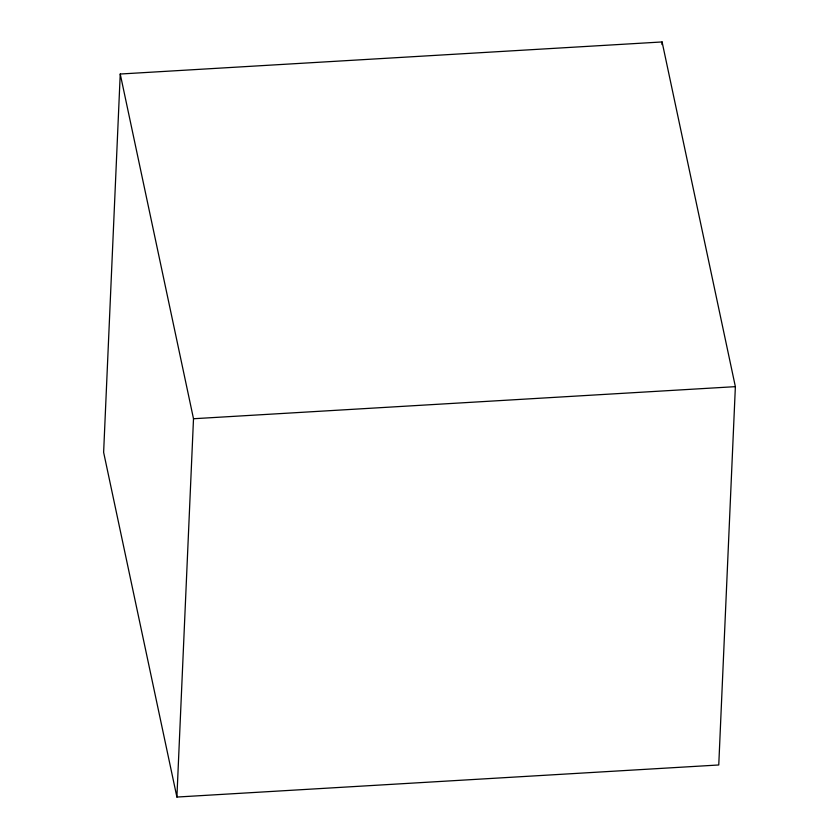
<?xml version="1.0" encoding="UTF-8"?>
<svg xmlns="http://www.w3.org/2000/svg" width="839" height="839" viewBox="0 0 839 839"><rect width="100%" height="100%" fill="white"/><g stroke="black" fill="none" stroke-linecap="round" stroke-linejoin="round"><path stroke-width="1.26" d="M120.239 74.021L103.627 452.347L176.903 797.05L718.761 764.979L735.373 386.653L662.097 41.95L120.239 74.021L193.505 418.734L176.903 797.05M661.981 44.572L662.097 41.95M193.505 418.734L735.373 386.653"/></g></svg>
